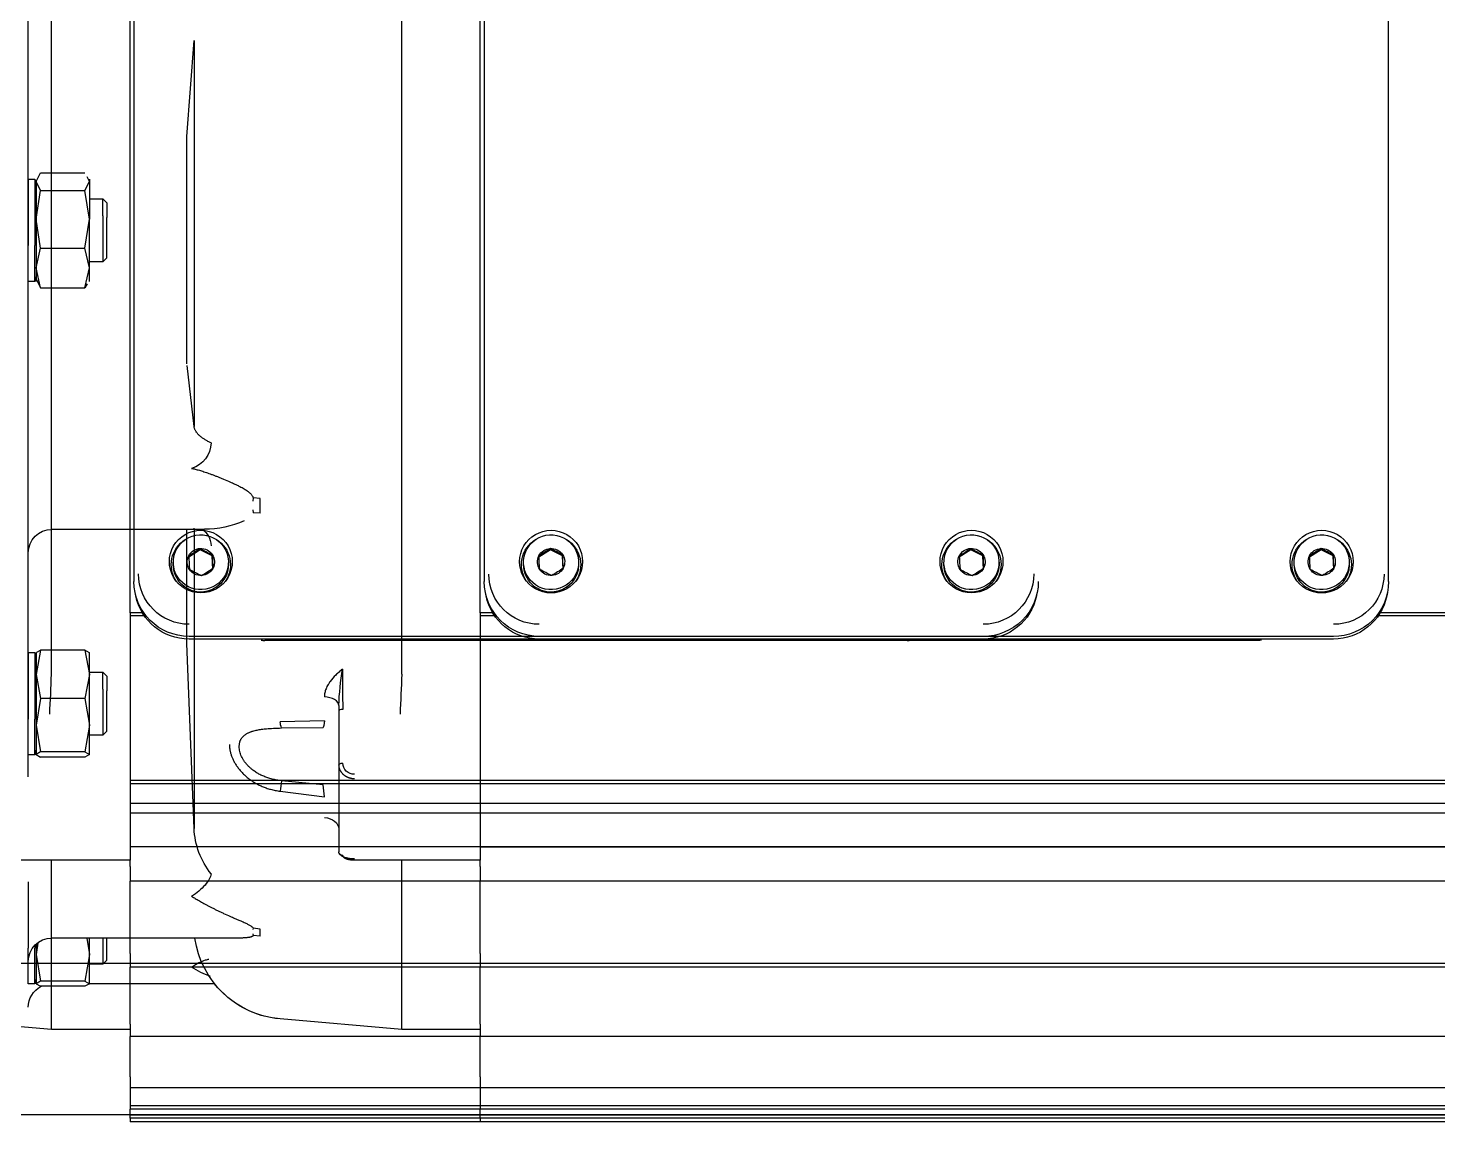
# Model space of a CAD drawing. Extents: x -1899985 to 1774885, y 556286 to 2175695.
# Drawn here: x -1077263.5 to -1076981.8, y 575895 to 576113.6 of the extents above; entities that cross this region are included whole.
import ezdxf

# ---------------------------------------------------------------- set-up
doc = ezdxf.new("R2010")
doc.units = 0
doc.header["$LTSCALE"] = 10
doc.header["$MEASUREMENT"] = 0
for name, color, linetype in [('20剖面图$0$A-LIN-V', 9, 'Continuous'), ('20剖面图$0$EWHS5T6M-3', 7, 'Continuous'), ('20剖面图$0$FHSGH10105-主梁-04', 7, 'Continuous'), ('20剖面图$0$FHSGH10105-主梁-06', 7, 'Continuous'), ('A-LIN-V', 9, 'Continuous')]:
    doc.layers.add(name, color=color, linetype=linetype)

# ---------------------------------------------------------------- blocks, each defined once
blk = doc.blocks.new('20剖面图$0$w4234')
at = {"layer": '20剖面图$0$EWHS5T6M-3', "color": 2, "linetype": 'Continuous'}
for p, q in [((1597073.61, -80344.12), (1597073.61, -80093.72)), ((1596801.75, -80305.08), (1596801.75, -80146.97)), ((1596982.46, -80146.97), (1596982.46, -80305.08)), ((1596998.96, -80323.57), (1596998.96, -80147.89)), ((1596983.25, -80311.35), (1596983.25, -80154.81)), ((1597041.89, -80216.12), (1597040.45, -80196.89)), ((1597040.45, -80196.89), (1597040.45, -80274.09)), ((1597041.89, -80261.57), (1597041.89, -80216.12)), ((1597061.35, -80225.1), (1597061.85, -80224.13)), ((1597061.35, -80224.63), (1597061.35, -80225.1)), ((1597062.26, -80226.88), (1597061.35, -80225.1)), ((1597061.35, -80225.1), (1597061.35, -80232.64)), ((1597071.12, -80223.33), (1597062.26, -80223.33)), ((1597072.03, -80225.1), (1597071.12, -80223.33)), ((1597071.12, -80226.88), (1597072.03, -80225.1)), ((1597072.31, -80224.63), (1597072.03, -80225.73)), ((1597072.03, -80225.1), (1597072.03, -80232.64)), ((1597072.31, -80224.63), (1597072.31, -80237.92)), ((1597073.61, -80224.63), (1597072.31, -80224.63)), ((1597073.61, -80224.63), (1597073.61, -80237.92)), ((1597058.68, -80228.56), (1597057.89, -80229.34)), ((1597058.68, -80231.94), (1597058.68, -80228.56)), ((1597061.35, -80228.56), (1597058.68, -80228.56)), ((1597061.35, -80232.64), (1597062.26, -80226.88)), ((1597071.12, -80226.88), (1597062.26, -80226.88)), ((1597072.03, -80232.64), (1597071.12, -80226.88)), ((1597057.89, -80229.34), (1597057.89, -80232.3)), ((1597057.89, -80240.34), (1597057.89, -80232.3)), ((1597058.68, -80231.94), (1597058.68, -80241.13)), ((1597062.26, -80238.4), (1597061.35, -80232.64)), ((1597061.35, -80242.38), (1597061.35, -80232.64)), ((1597071.12, -80238.4), (1597072.03, -80232.64)), ((1597072.03, -80232.64), (1597072.03, -80242.38)), ((1597061.35, -80242.38), (1597062.26, -80238.4)), ((1597071.12, -80238.4), (1597062.26, -80238.4)), ((1597072.03, -80242.38), (1597071.12, -80238.4)), ((1597072.31, -80245.06), (1597072.31, -80237.92)), ((1597073.61, -80245.06), (1597073.61, -80237.92)), ((1597057.89, -80240.34), (1597058.68, -80241.13)), ((1597058.68, -80241.13), (1597061.35, -80241.13)), ((1597061.35, -80245.06), (1597061.35, -80242.38)), ((1597062.26, -80246.36), (1597061.35, -80242.38)), ((1597071.12, -80246.36), (1597072.03, -80242.38)), ((1597072.03, -80242.38), (1597072.03, -80245.06)), ((1597061.85, -80245.56), (1597062.26, -80246.36)), ((1597072.03, -80244.58), (1597071.12, -80246.36)), ((1597072.03, -80243.96), (1597072.31, -80245.06)), ((1597072.31, -80245.06), (1597073.61, -80245.06)), ((1597071.12, -80246.36), (1597062.26, -80246.36)), ((1597040.45, -80274.09), (1597041.86, -80261.86)), ((1597027.25, -80288.47), (1597028.66, -80288.35)), ((1597027.25, -80291.37), (1597027.25, -80288.46)), ((1597028.66, -80288.35), (1597028.68, -80288.98)), ((1597028.68, -80290.73), (1597028.66, -80291.35)), ((1597027.25, -80291.37), (1597028.66, -80291.35)), ((1597038.4, -80294.65), (1597068.89, -80294.65)), ((1597040.52, -80294.38), (1597040.45, -80295.04)), ((1597040.45, -80295.04), (1597040.45, -80328.58)), ((1597041.89, -80301.95), (1597041.89, -80294.65)), ((1596812.82, -80299.95), (1596815.25, -80298.72)), ((1596815.25, -80298.72), (1596815.25, -80298.45)), ((1596815.25, -80298.72), (1596817.53, -80300.2)), ((1596966.82, -80299.95), (1596969.25, -80298.72)), ((1596969.25, -80298.72), (1596969.25, -80298.45)), ((1596969.25, -80298.72), (1596971.53, -80300.2)), ((1596809.61, -80301.21), (1596809.61, -80301.7)), ((1596812.68, -80302.66), (1596812.82, -80299.95)), ((1596812.82, -80299.95), (1596812.82, -80299.68)), ((1596820.61, -80301.7), (1596820.61, -80301.21)), ((1596963.61, -80301.21), (1596963.61, -80301.7)), ((1596966.68, -80302.66), (1596966.82, -80299.95)), ((1596966.82, -80299.95), (1596966.82, -80299.68)), ((1596974.61, -80301.7), (1596974.61, -80301.21)), ((1597041.89, -80317.46), (1597041.89, -80301.95)), ((1596801.97, -80307.27), (1596802.1, -80307.92)), ((1596982.11, -80307.92), (1596982.24, -80307.27)), ((1596684.68, -80311.35), (1596803.45, -80311.35)), ((1596684.68, -80311.9), (1596803.8, -80311.9)), ((1596980.41, -80311.9), (1596983.25, -80311.9)), ((1596980.77, -80311.35), (1596983.25, -80311.35)), ((1596983.25, -80311.35), (1596983.25, -80311.9)), ((1596983.25, -80311.9), (1596983.25, -80343.77)), ((1596812.75, -80316.04), (1596971.46, -80316.04)), ((1596812.75, -80316.59), (1596971.46, -80316.59)), ((1596827.92, -80316.84), (1596956.29, -80316.84)), ((1597040.45, -80354.41), (1597041.89, -80317.46)), ((1597061.35, -80319.3), (1597062.26, -80318.79)), ((1597062.26, -80318.79), (1597061.35, -80323.62)), ((1597062.26, -80318.79), (1597071.12, -80318.79)), ((1597071.9, -80319.22), (1597071.12, -80318.79)), ((1597071.12, -80318.79), (1597072.03, -80323.62)), ((1597061.35, -80323.62), (1597061.35, -80319.26)), ((1597072.31, -80319.26), (1597072.03, -80320.36)), ((1597072.03, -80319.26), (1597072.03, -80323.62)), ((1597072.31, -80319.26), (1597072.31, -80332.55)), ((1597073.61, -80319.26), (1597072.31, -80319.26)), ((1597073.61, -80319.26), (1597073.61, -80332.55)), ((1596998.96, -80323.58), (1596998.96, -80323.57)), ((1597058.68, -80323.19), (1597057.89, -80323.98)), ((1597057.89, -80323.98), (1597057.89, -80326.94)), ((1597058.68, -80326.57), (1597058.68, -80323.19)), ((1597061.35, -80323.19), (1597058.68, -80323.19)), ((1597061.35, -80333.79), (1597061.35, -80323.62)), ((1597061.35, -80323.62), (1597062.26, -80328.45)), ((1597072.03, -80323.62), (1597071.12, -80328.45)), ((1597072.03, -80323.62), (1597072.03, -80333.79)), ((1597057.89, -80334.98), (1597057.89, -80326.94)), ((1597058.68, -80326.57), (1597058.68, -80335.76)), ((1597011.53, -80329.86), (1597011.53, -80331.01)), ((1597040.45, -80328.58), (1597040.45, -80354.41)), ((1597062.26, -80328.45), (1597061.35, -80333.79)), ((1597062.26, -80328.45), (1597071.12, -80328.45)), ((1597071.12, -80328.45), (1597072.03, -80333.79)), ((1597011.53, -80331.01), (1597011.53, -80341.76)), ((1597014.4, -80332.94), (1597023.25, -80333.12)), ((1597072.31, -80339.69), (1597072.31, -80332.55)), ((1597073.61, -80339.69), (1597073.61, -80332.55)), ((1597022.97, -80334.34), (1597014.68, -80334.22)), ((1597057.89, -80334.98), (1597058.68, -80335.76)), ((1597058.68, -80335.76), (1597061.35, -80335.76)), ((1597061.35, -80333.79), (1597062.26, -80339.14)), ((1597061.35, -80339.65), (1597061.35, -80333.79)), ((1597072.03, -80333.79), (1597071.12, -80339.14)), ((1597072.03, -80333.79), (1597072.03, -80339.65)), ((1597072.03, -80338.59), (1597072.31, -80339.69)), ((1597062.26, -80339.14), (1597061.35, -80339.65)), ((1597061.35, -80339.65), (1597062.26, -80340.17)), ((1597062.26, -80339.14), (1597071.12, -80339.14)), ((1597062.26, -80340.17), (1597071.12, -80340.17)), ((1597071.12, -80339.14), (1597072.03, -80339.65)), ((1597072.03, -80339.65), (1597071.12, -80340.17)), ((1597072.03, -80339.69), (1597072.03, -80339.65)), ((1597072.31, -80339.69), (1597073.61, -80339.69)), ((1596983.25, -80343.77), (1596983.25, -80344.87)), ((1597011.53, -80341.76), (1597011.53, -80359.11)), ((1596684.68, -80344.87), (1596983.25, -80344.87)), ((1596684.68, -80345.49), (1596983.25, -80345.49)), ((1596983.25, -80344.46), (1596983.25, -80360.53)), ((1597023.25, -80346.98), (1597014.4, -80348.09)), ((1597014.68, -80345.7), (1597022.97, -80344.89)), ((1596983.25, -80349.35), (1596684.68, -80349.35)), ((1596983.25, -80351.33), (1596684.68, -80351.33)), ((1596983.25, -80358.07), (1596684.68, -80358.07)), ((1596983.25, -80360.53), (1596983.25, -80360.77)), ((1596983.25, -80362.04), (1596983.25, -80360.77)), ((1596983.25, -80360.77), (1597008.39, -80360.77)), ((1596998.96, -80394.64), (1596998.96, -80360.77)), ((1596983.25, -80362.04), (1596983.25, -80364.95)), ((1596684.68, -80364.95), (1596983.25, -80364.95)), ((1596983.25, -80379.44), (1596983.25, -80364.95)), ((1597073.61, -80365.08), (1597073.61, -80378.37)), ((1597027.25, -80374.57), (1597028.66, -80374.35)), ((1597027.25, -80375.97), (1597027.25, -80374.57)), ((1597028.66, -80374.35), (1597028.68, -80374.65)), ((1597027.25, -80375.98), (1597028.66, -80375.8)), ((1597028.68, -80375.5), (1597028.66, -80375.8)), ((1597031.21, -80376.34), (1597068.89, -80376.34)), ((1597057.89, -80380.79), (1597057.89, -80376.34)), ((1597058.68, -80376.34), (1597058.68, -80381.58)), ((1597061.35, -80379.61), (1597061.35, -80376.34)), ((1597061.91, -80376.34), (1597061.35, -80379.61)), ((1597071.65, -80377.34), (1597072.03, -80379.61)), ((1597072.03, -80377.54), (1597072.03, -80379.61)), ((1597072.31, -80377.8), (1597072.31, -80378.37)), ((1596983.25, -80379.44), (1596983.25, -80382.15)), ((1597057.89, -80380.79), (1597058.68, -80381.58)), ((1597061.35, -80385.47), (1597061.35, -80379.61)), ((1597061.35, -80379.61), (1597062.26, -80384.95)), ((1597072.03, -80379.61), (1597071.12, -80384.95)), ((1597072.03, -80379.61), (1597072.03, -80385.47)), ((1597072.31, -80385.51), (1597072.31, -80378.37)), ((1597073.61, -80385.51), (1597073.61, -80378.37)), ((1596684.68, -80382.15), (1596983.25, -80382.15)), ((1596983.25, -80393.57), (1596983.25, -80382.15)), ((1597058.68, -80381.58), (1597061.35, -80381.58)), ((1597036.37, -80385.46), (1597061.35, -80385.46)), ((1597036.37, -80385.46), (1597061.35, -80385.46)), ((1597062.26, -80384.95), (1597061.35, -80385.47)), ((1597061.35, -80385.47), (1597062.26, -80385.98)), ((1597061.35, -80385.47), (1597062.26, -80385.98)), ((1597062.26, -80384.95), (1597071.12, -80384.95)), ((1597062.26, -80385.98), (1597071.12, -80385.98)), ((1597062.26, -80385.98), (1597071.04, -80385.98)), ((1597071.12, -80384.95), (1597072.03, -80385.47)), ((1597072.03, -80385.47), (1597071.12, -80385.98)), ((1597072.03, -80384.41), (1597072.31, -80385.51)), ((1597072.03, -80385.51), (1597072.03, -80385.47)), ((1597072.31, -80385.51), (1597073.61, -80385.51)), ((1596983.25, -80393.57), (1596983.25, -80396.04)), ((1596983.25, -80394.64), (1596998.96, -80394.64)), ((1596983.25, -80394.64), (1596983.25, -80396.04)), ((1596983.25, -80394.64), (1596998.96, -80394.64)), ((1596998.96, -80394.64), (1597023.25, -80392.52)), ((1596998.96, -80394.64), (1597023.25, -80392.52)), ((1596684.68, -80396.04), (1596983.25, -80396.04)), ((1596983.25, -80404.06), (1596983.25, -80396.04)), ((1596983.25, -80404.06), (1596983.25, -80396.04)), ((1596684.68, -80406.28), (1596983.25, -80406.28)), ((1596983.25, -80404.06), (1596983.25, -80406.28)), ((1596983.25, -80404.06), (1596983.25, -80406.28)), ((1596983.25, -80406.28), (1596983.25, -80409.91)), ((1596983.25, -80406.28), (1596983.25, -80409.91)), ((1596684.68, -80409.91), (1596983.25, -80409.91)), ((1596684.68, -80410.56), (1596983.25, -80410.56)), ((1596684.68, -80411.72), (1596983.25, -80411.72)), ((1596983.25, -80409.91), (1596983.25, -80410.56)), ((1596983.25, -80409.91), (1596983.25, -80410.56)), ((1596983.25, -80411.72), (1596983.25, -80410.56)), ((1596983.25, -80411.72), (1596983.25, -80410.56)), ((1596983.25, -80412.37), (1596983.25, -80411.72)), ((1596983.25, -80412.37), (1596983.25, -80411.72)), ((1596684.68, -80412.37), (1596983.25, -80412.37)), ((1596684.68, -80413.08), (1596983.25, -80413.08)), ((1596684.68, -80413.08), (1596983.25, -80413.08)), ((1596983.25, -80412.37), (1596983.25, -80413.08)), ((1596983.25, -80412.37), (1596983.25, -80413.08))]:
    blk.add_line(p, q, dxfattribs=at)
for centre, radius, start, end in [((1597042.48, -80277.26), 5.41, 180.8534, 253.4487), ((1597038.33, -80274.72), 19.88, 246.5852, 270.2132), ((1597068.89, -80299.36), 4.71, 0, 90), ((1596799.22, -80269.82), 32.81, 294.4916, 299.2424), ((1596835.33, -80269.97), 34.84, 234.8191, 239.2907), ((1596953.22, -80269.82), 32.81, 294.4916, 299.2424), ((1596989.33, -80269.97), 34.84, 234.8191, 239.2907), ((1596273.91, -80272.26), 539.61, 356.7996, 357.0875), ((1596271.65, -80272.14), 546.59, 356.8014, 357.0857), ((1596427.91, -80272.26), 539.61, 356.7996, 357.0875), ((1596425.65, -80272.14), 546.59, 356.8014, 357.0857), ((1596832.77, -80273.88), 34.88, 234.8213, 239.2886), ((1596801.35, -80273.99), 32.83, 294.4932, 299.2408), ((1596986.77, -80273.88), 34.88, 234.8213, 239.2886), ((1596955.35, -80273.99), 32.83, 294.4932, 299.2408), ((1596827.74, -80313.72), 3.12, 258.8311, 273.3248), ((1596956.47, -80313.72), 3.12, 266.6761, 281.168), ((1597345.48, -80312.8), 346.69, 181.7823, 183.11), ((1598301.14, -80337.57), 1290.41, 179.33389, 179.69135), ((1596944.27, -80332.8), 67.33, 2.5008, 8.7375), ((1597019.52, -80332.93), 3.73, 337.7143, 357.0189), ((1597008.46, -80341.31), 2.29, 268.4026, 358.4531), ((1596699.77, -80310.91), 316.82, 353.2607, 353.6969), ((1597891.12, -80232.1), 875.45, 187.4029, 187.54076), ((1597024.57, -80353.71), 15.89, 321.8574, 357.4911), ((1597010.77, -80359.08), 0.763, 268.2746, 358.1638), ((1597021.6, -80373.73), 18.86, 275, 352.0705), ((1597068.89, -80381.05), 4.71, 0, 90), ((1597030.04, -80364.72), 20.58, 290.3016, 301.9872), ((1597021.6, -80373.73), 18.86, 275, 321.5339), ((1597068.89, -80390.18), 4.71, 0, 62.8719), ((1597068.89, -80390.18), 4.71, 0, 62.8719)]:
    blk.add_arc(centre, radius, start, end, dxfattribs=at)
for centre, major_axis, ratio, start_param, end_param in [((1596815.11, -80301.09), (6.29, 0), 0.996195, 1.570796, 4.712389), ((1596815.11, -80301.21), (5.5, 0), 0.996195, 1.517654, 4.659247), ((1596815.11, -80301.21), (-5.5, 0), 0.996195, 1.517654, 4.659247), ((1596815.11, -80301.09), (-6.29, 0), 0.996195, 1.570796, 4.712389), ((1596969.11, -80301.09), (6.29, 0), 0.996195, 1.570796, 4.712389), ((1596969.11, -80301.21), (5.5, 0), 0.996195, 1.517654, 4.659247), ((1596969.11, -80301.21), (-5.5, 0), 0.996195, 1.517654, 4.659247), ((1596969.11, -80301.09), (-6.29, 0), 0.996195, 1.570796, 4.712389), ((1597040.94, -80298.93), (1.87, -4.33), 0.783089, 3.209194, 4.163104), ((1596815.11, -80301.7), (5.92, 0), 0.996195, 2.123451, 3.742624), ((1596815.11, -80301.16), (2.72, 0), 0.996195, 1.517654, 2.564851), ((1596815.11, -80301.16), (2.72, 0), 0.996195, 0.470456, 1.517654), ((1596815.11, -80301.7), (-5.92, 0), 0.996195, 2.540562, 4.159734), ((1596969.11, -80301.7), (5.92, 0), 0.996195, 2.123451, 3.742624), ((1596969.11, -80301.16), (2.72, 0), 0.996195, 1.517654, 2.564851), ((1596969.11, -80301.16), (2.72, 0), 0.996195, 0.470456, 1.517654), ((1596969.11, -80301.7), (-5.92, 0), 0.996195, 2.540562, 4.159734), ((1596815.11, -80301.7), (5.5, 0), 0.996195, 3.141593, 4.659247), ((1596815.11, -80301.16), (2.72, 0), 0.996195, 2.564851, 3.612049), ((1596815.11, -80301.7), (-5.5, 0), 0.996195, 1.517654, 3.141593), ((1596815.11, -80301.16), (-2.72, 0), 0.996195, 2.564851, 3.612049), ((1596969.11, -80301.7), (5.5, 0), 0.996195, 3.141593, 4.659247), ((1596969.11, -80301.16), (2.72, 0), 0.996195, 2.564851, 3.612049), ((1596969.11, -80301.7), (-5.5, 0), 0.996195, 1.517654, 3.141593), ((1596969.11, -80301.16), (-2.72, 0), 0.996195, 2.564851, 3.612049), ((1596812.75, -80303.57), (10.09, 0), 0.996195, 3.141593, 4.712389), ((1596815.11, -80301.16), (-2.72, 0), 0.996195, 0.470456, 1.517654), ((1596815.11, -80301.16), (-2.72, 0), 0.996195, 1.517654, 2.564851), ((1596969.11, -80301.16), (-2.72, 0), 0.996195, 0.470456, 1.517654), ((1596969.11, -80301.16), (-2.72, 0), 0.996195, 1.517654, 2.564851), ((1596971.46, -80303.57), (10.09, 0), 0.996195, 4.712389, 6.283185), ((1596812.75, -80305.08), (-11, 0), 0.996195, 6.283185, 7.853982), ((1596971.46, -80305.08), (11, 0), 0.996195, 4.712389, 6.283185), ((1596812.75, -80305.76), (-10.86, 0), 0.996195, 0.20086, 1.570796), ((1596971.46, -80305.76), (-10.86, 0), 0.996195, 1.570796, 2.940732), ((1597010.75, -80341.76), (-0.786, 0), 0.5, 3.141593, 4.712389), ((1597014.68, -80354.51), (3.14, 0), 0.721105, 1.658063, 3.14162)]:
    blk.add_ellipse(centre, major_axis=major_axis, ratio=ratio, start_param=start_param, end_param=end_param, dxfattribs=at)
for points, degree, knots in [([(1597037.07, -80277.34), (1597037.17, -80277.29), (1597037.38, -80277.19), (1597037.68, -80277.04), (1597037.97, -80276.88), (1597038.25, -80276.72), (1597038.51, -80276.55), (1597038.76, -80276.38), (1597039, -80276.21), (1597039.22, -80276.03), (1597039.42, -80275.85), (1597039.61, -80275.67), (1597039.78, -80275.48), (1597039.94, -80275.29), (1597040.07, -80275.1), (1597040.19, -80274.9), (1597040.29, -80274.7), (1597040.36, -80274.5), (1597040.42, -80274.3), (1597040.44, -80274.16), (1597040.45, -80274.09)], 3, [0, 0, 0, 0, 0.051218, 0.102946, 0.155185, 0.207934, 0.261194, 0.314965, 0.369245, 0.424036, 0.479338, 0.535149, 0.591471, 0.648303, 0.705645, 0.763497, 0.821858, 0.880729, 0.94011, 1, 1, 1, 1]), ([(1597040.94, -80282.44), (1597040.82, -80282.47), (1597040.58, -80282.52), (1597040.21, -80282.61), (1597039.81, -80282.71), (1597039.39, -80282.83), (1597038.95, -80282.96), (1597038.48, -80283.11), (1597037.99, -80283.28), (1597037.48, -80283.46), (1597036.94, -80283.65), (1597036.38, -80283.86), (1597035.8, -80284.09), (1597035.19, -80284.33), (1597034.35, -80284.68), (1597033.39, -80285.09), (1597032.41, -80285.53), (1597031.75, -80285.84), (1597031.27, -80286.07), (1597030.87, -80286.29), (1597030.46, -80286.52), (1597030.1, -80286.75), (1597029.77, -80286.97), (1597029.49, -80287.19), (1597029.25, -80287.4), (1597029.05, -80287.61), (1597028.89, -80287.8), (1597028.77, -80287.99), (1597028.69, -80288.17), (1597028.67, -80288.3), (1597028.66, -80288.35)], 3, [0, 0, 0, 0, 0.029067, 0.059684, 0.091862, 0.125608, 0.160931, 0.197836, 0.23633, 0.276416, 0.3181, 0.361385, 0.406275, 0.452773, 0.500881, 0.599221, 0.673537, 0.723826, 0.750087, 0.785131, 0.817481, 0.847172, 0.87425, 0.898774, 0.920826, 0.940518, 0.958006, 0.973514, 0.987363, 1, 1, 1, 1]), ([(1597010.82, -80322.57), (1597011.04, -80322.77), (1597011.49, -80323.15), (1597012.34, -80323.96), (1597013.09, -80324.78), (1597013.62, -80325.59), (1597013.9, -80326.07), (1597014.08, -80326.5), (1597014.23, -80326.91), (1597014.33, -80327.31), (1597014.39, -80327.71), (1597014.4, -80327.98), (1597014.4, -80328.12)], 3, [0, 0, 0, 0, 0.125011, 0.250017, 0.499875, 0.603087, 0.677277, 0.749978, 0.814865, 0.874988, 0.937496, 1, 1, 1, 1]), ([(1597011.53, -80329.86), (1597011.53, -80329.47), (1597011.81, -80329.01), (1597012.91, -80328.34), (1597013.7, -80328.16), (1597014.4, -80328.12)], 3, [0, 0, 0, 0, 0.5, 0.5, 1, 1, 1, 1]), ([(1597010.75, -80330.62), (1597010.95, -80330.62), (1597011.16, -80330.66), (1597011.45, -80330.81), (1597011.53, -80330.91), (1597011.53, -80331.01)], 3, [0, 0, 0, 0, 0.5, 0.5, 1, 1, 1, 1]), ([(1597014.4, -80332.94), (1597014.41, -80332.99), (1597014.42, -80333.1), (1597014.44, -80333.27), (1597014.47, -80333.44), (1597014.49, -80333.61), (1597014.52, -80333.77), (1597014.56, -80333.92), (1597014.59, -80334.05), (1597014.63, -80334.15), (1597014.66, -80334.19), (1597014.68, -80334.22)], 3, [0, 0, 0, 0, 0.077735, 0.163795, 0.258193, 0.360935, 0.47203, 0.591481, 0.719291, 0.855464, 1, 1, 1, 1]), ([(1597031.42, -80338.06), (1597031.42, -80337.98), (1597031.42, -80337.83), (1597031.4, -80337.6), (1597031.36, -80337.38), (1597031.32, -80337.17), (1597031.25, -80336.97), (1597031.18, -80336.78), (1597031.09, -80336.6), (1597030.99, -80336.43), (1597030.87, -80336.26), (1597030.74, -80336.11), (1597030.6, -80335.96), (1597030.44, -80335.82), (1597030.27, -80335.69), (1597030.08, -80335.56), (1597029.88, -80335.45), (1597029.67, -80335.34), (1597029.44, -80335.23), (1597029.2, -80335.14), (1597028.95, -80335.05), (1597028.51, -80334.91), (1597027.86, -80334.75), (1597026.96, -80334.6), (1597025.87, -80334.47), (1597024.54, -80334.39), (1597023.52, -80334.36), (1597022.97, -80334.34)], 3, [0, 0, 0, 0, 0.025288, 0.050219, 0.074845, 0.099219, 0.123396, 0.147433, 0.171387, 0.195316, 0.219278, 0.243332, 0.267533, 0.291939, 0.316604, 0.341581, 0.366922, 0.392675, 0.418887, 0.445603, 0.472864, 0.500709, 0.581938, 0.664866, 0.750426, 0.865857, 1, 1, 1, 1]), ([(1597022.97, -80344.89), (1597023.13, -80344.87), (1597023.46, -80344.84), (1597023.93, -80344.76), (1597024.4, -80344.67), (1597024.85, -80344.57), (1597025.29, -80344.45), (1597025.72, -80344.32), (1597026.13, -80344.17), (1597026.53, -80344.01), (1597026.92, -80343.84), (1597027.3, -80343.65), (1597027.67, -80343.45), (1597028.02, -80343.24), (1597028.36, -80343.01), (1597028.76, -80342.72), (1597029.2, -80342.36), (1597029.67, -80341.91), (1597030.08, -80341.46), (1597030.44, -80340.99), (1597030.74, -80340.51), (1597030.99, -80340.02), (1597031.19, -80339.53), (1597031.32, -80339.04), (1597031.41, -80338.54), (1597031.42, -80338.22), (1597031.42, -80338.06)], 3, [0, 0, 0, 0, 0.039878, 0.078912, 0.117144, 0.154619, 0.191384, 0.227489, 0.262988, 0.297935, 0.332389, 0.366411, 0.400064, 0.433413, 0.466526, 0.499471, 0.55456, 0.607472, 0.65855, 0.708176, 0.756766, 0.804764, 0.852628, 0.900824, 0.949803, 1, 1, 1, 1]), ([(1597033.39, -80337.62), (1597033.39, -80337.71), (1597033.39, -80337.9), (1597033.37, -80338.19), (1597033.34, -80338.48), (1597033.29, -80338.77), (1597033.23, -80339.06), (1597033.16, -80339.35), (1597033.08, -80339.65), (1597032.97, -80339.95), (1597032.86, -80340.24), (1597032.73, -80340.54), (1597032.58, -80340.85), (1597032.43, -80341.15), (1597032.25, -80341.45), (1597032.06, -80341.76), (1597031.85, -80342.06), (1597031.63, -80342.36), (1597031.39, -80342.67), (1597031.13, -80342.97), (1597030.85, -80343.27), (1597030.56, -80343.57), (1597030.17, -80343.94), (1597029.67, -80344.37), (1597029.04, -80344.84), (1597028.36, -80345.27), (1597027.64, -80345.67), (1597026.86, -80346.04), (1597026.03, -80346.35), (1597025.14, -80346.62), (1597024.21, -80346.84), (1597023.57, -80346.93), (1597023.25, -80346.98)], 3, [0, 0, 0, 0, 0.023596, 0.046848, 0.069813, 0.092549, 0.115115, 0.137574, 0.159988, 0.182418, 0.204926, 0.227574, 0.250421, 0.273525, 0.296943, 0.320728, 0.344931, 0.369601, 0.394784, 0.420522, 0.446855, 0.473821, 0.501454, 0.550477, 0.600634, 0.652145, 0.705215, 0.760032, 0.81677, 0.875584, 0.936618, 1, 1, 1, 1]), ([(1597011.53, -80341.76), (1597011.53, -80341.82), (1597011.53, -80341.94), (1597011.51, -80342.12), (1597011.48, -80342.29), (1597011.43, -80342.46), (1597011.37, -80342.62), (1597011.3, -80342.77), (1597011.22, -80342.92), (1597011.14, -80343.07), (1597011.04, -80343.2), (1597010.93, -80343.33), (1597010.82, -80343.45), (1597010.71, -80343.57), (1597010.58, -80343.67), (1597010.46, -80343.77), (1597010.32, -80343.87), (1597010.19, -80343.95), (1597010.05, -80344.03), (1597009.91, -80344.1), (1597009.77, -80344.17), (1597009.63, -80344.23), (1597009.49, -80344.28), (1597009.35, -80344.32), (1597009.21, -80344.36), (1597009.07, -80344.39), (1597008.93, -80344.42), (1597008.79, -80344.44), (1597008.65, -80344.45), (1597008.52, -80344.46), (1597008.43, -80344.46), (1597008.39, -80344.46)], 3, [0, 0, 0, 0, 0.043815, 0.086945, 0.129389, 0.171151, 0.212229, 0.252628, 0.292346, 0.331388, 0.369753, 0.407445, 0.444466, 0.480818, 0.516503, 0.551525, 0.585887, 0.619591, 0.652642, 0.685043, 0.716798, 0.747913, 0.778391, 0.808237, 0.837458, 0.866059, 0.894046, 0.921426, 0.948207, 0.974395, 1, 1, 1, 1]), ([(1597008.39, -80360.53), (1597008.47, -80360.53), (1597008.61, -80360.53), (1597008.84, -80360.52), (1597009.06, -80360.5), (1597009.28, -80360.48), (1597009.49, -80360.44), (1597009.7, -80360.4), (1597009.91, -80360.36), (1597010.11, -80360.3), (1597010.3, -80360.24), (1597010.48, -80360.17), (1597010.65, -80360.1), (1597010.82, -80360.01), (1597010.99, -80359.91), (1597011.16, -80359.79), (1597011.31, -80359.65), (1597011.43, -80359.49), (1597011.52, -80359.3), (1597011.53, -80359.17), (1597011.53, -80359.11)], 3, [0, 0, 0, 0, 0.043817, 0.087902, 0.132274, 0.176955, 0.221965, 0.267323, 0.313047, 0.359156, 0.405668, 0.4526, 0.499967, 0.551187, 0.60913, 0.673811, 0.745237, 0.823412, 0.908334, 1, 1, 1, 1]), ([(1597010.75, -80359.84), (1597010.75, -80360.01), (1597010.58, -80360.17), (1597010.5, -80360.25), (1597010.38, -80360.32), (1597010.26, -80360.39), (1597010.1, -80360.45), (1597009.94, -80360.52), (1597009.74, -80360.57), (1597009.55, -80360.62), (1597009.33, -80360.65), (1597009.19, -80360.68), (1597009.03, -80360.69), (1597008.72, -80360.72), (1597008.39, -80360.72)], 2, [0, 0, 0, 0.25, 0.25, 0.375, 0.375, 0.5, 0.5, 0.625, 0.625, 0.75, 0.75, 0.833333, 0.833333, 1, 1, 1]), ([(1597037.07, -80363.53), (1597037.09, -80363.82), (1597037.21, -80364.17), (1597037.62, -80364.92), (1597037.91, -80365.33), (1597038.62, -80366.15), (1597039.04, -80366.56), (1597039.95, -80367.33), (1597040.44, -80367.69), (1597040.94, -80367.99)], 3, [0, 0, 0, 0, 0.25, 0.25, 0.5, 0.5, 0.75, 0.75, 1, 1, 1, 1]), ([(1597040.94, -80367.99), (1597040.82, -80368.06), (1597040.58, -80368.21), (1597040.21, -80368.43), (1597039.81, -80368.66), (1597039.39, -80368.91), (1597038.95, -80369.16), (1597038.48, -80369.42), (1597037.99, -80369.68), (1597037.48, -80369.96), (1597036.94, -80370.24), (1597036.38, -80370.53), (1597035.8, -80370.82), (1597035.19, -80371.11), (1597034.35, -80371.5), (1597033.39, -80371.94), (1597032.41, -80372.36), (1597031.75, -80372.64), (1597031.27, -80372.84), (1597030.87, -80373.01), (1597030.46, -80373.2), (1597030.1, -80373.37), (1597029.77, -80373.53), (1597029.49, -80373.68), (1597029.25, -80373.82), (1597029.05, -80373.94), (1597028.89, -80374.06), (1597028.77, -80374.17), (1597028.69, -80374.26), (1597028.67, -80374.32), (1597028.66, -80374.35)], 3, [0, 0, 0, 0, 0.029065, 0.059681, 0.091858, 0.125603, 0.160926, 0.197831, 0.236324, 0.276411, 0.318095, 0.361381, 0.406272, 0.45277, 0.50088, 0.599222, 0.673538, 0.723826, 0.750086, 0.785132, 0.817484, 0.847177, 0.874255, 0.89878, 0.920832, 0.940524, 0.958011, 0.973518, 0.987365, 1, 1, 1, 1]), ([(1597028.66, -80375.8), (1597028.66, -80375.82), (1597028.66, -80375.85), (1597028.69, -80375.89), (1597028.72, -80375.94), (1597028.77, -80375.98), (1597028.84, -80376.02), (1597028.92, -80376.06), (1597029.01, -80376.1), (1597029.12, -80376.13), (1597029.24, -80376.17), (1597029.38, -80376.2), (1597029.54, -80376.23), (1597029.71, -80376.25), (1597029.89, -80376.27), (1597030.09, -80376.29), (1597030.3, -80376.31), (1597030.53, -80376.32), (1597030.77, -80376.33), (1597031, -80376.33), (1597031.14, -80376.34), (1597031.21, -80376.34)], 3, [0, 0, 0, 0, 0.0069116, 0.0141137, 0.0217356, 0.0298867, 0.0386568, 0.0481179, 0.0583273, 0.0693308, 0.081165, 0.0938592, 0.1074372, 0.1219183, 0.1373187, 0.1536516, 0.1709282, 0.1891578, 0.2083486, 0.2285073, 0.2427241, 0.2427241, 0.2427241, 0.2427241]), ([(1597037.53, -80380.65), (1597037.72, -80380.65), (1597037.97, -80380.7), (1597038.62, -80380.9), (1597039.04, -80381.08), (1597039.95, -80381.55), (1597040.44, -80381.84), (1597040.94, -80382.17)], 3, [0.2947245, 0.2947245, 0.2947245, 0.2947245, 0.5, 0.5, 0.75, 0.75, 0.9999713, 0.9999713, 0.9999713, 0.9999713])]:
    blk.add_open_spline(points, degree=degree, knots=knots, dxfattribs=at)
at = {"layer": '20剖面图$0$FHSGH10105-主梁-06', "color": 2, "linetype": 'Continuous'}
blk.add_line((1598387.64, -80411.62), (1592220.4, -80411.62), dxfattribs=at)
blk = doc.blocks.new('20剖面图$0$55555555rrrrrr-M')
at = {"layer": '20剖面图$0$EWHS5T6M-3', "color": 2, "linetype": 'Continuous'}
for p, q in [((1521128.09, 577431.15), (1521128.09, 577273.03)), ((1521111.59, 577254.54), (1521111.59, 577430.23)), ((1521127.3, 577266.76), (1521127.3, 577423.31)), ((1521141.3, 577279.39), (1521139.02, 577277.91)), ((1521141.3, 577279.39), (1521141.3, 577279.67)), ((1521143.73, 577278.16), (1521141.3, 577279.39)), ((1521143.73, 577278.16), (1521143.73, 577278.44)), ((1521295.3, 577279.39), (1521293.02, 577277.91)), ((1521295.3, 577279.39), (1521295.3, 577279.67)), ((1521297.73, 577278.16), (1521295.3, 577279.39)), ((1521297.73, 577278.16), (1521297.73, 577278.44)), ((1521135.95, 577276.41), (1521135.95, 577276.9)), ((1521143.87, 577275.46), (1521143.73, 577278.16)), ((1521146.95, 577276.9), (1521146.95, 577276.41)), ((1521289.95, 577276.41), (1521289.95, 577276.9)), ((1521297.87, 577275.46), (1521297.73, 577278.16)), ((1521300.95, 577276.9), (1521300.95, 577276.41)), ((1521128.44, 577270.19), (1521128.31, 577270.85)), ((1521127.3, 577266.76), (1521127.3, 577266.22)), ((1521129.78, 577266.76), (1521127.3, 577266.76)), ((1521130.14, 577266.22), (1521127.3, 577266.22)), ((1521127.3, 577266.22), (1521127.3, 577234.35)), ((1521297.8, 577262.08), (1521139.09, 577262.08)), ((1521297.8, 577261.53), (1521139.09, 577261.53)), ((1521282.63, 577261.28), (1521154.26, 577261.28)), ((1521111.59, 577254.53), (1521111.59, 577254.54)), ((1521127.3, 577234.35), (1521127.3, 577233.24)), ((1521127.3, 577233.65), (1521127.3, 577217.59)), ((1521425.87, 577233.24), (1521127.3, 577233.24)), ((1521425.87, 577232.63), (1521127.3, 577232.63)), ((1521127.3, 577228.76), (1521425.87, 577228.76)), ((1521127.3, 577226.78), (1521425.87, 577226.78)), ((1521127.3, 577220.05), (1521425.87, 577220.05)), ((1521127.3, 577217.34), (1521102.16, 577217.34)), ((1521111.59, 577183.47), (1521111.59, 577217.34)), ((1521127.3, 577217.59), (1521127.3, 577217.34)), ((1521127.3, 577216.08), (1521127.3, 577217.34)), ((1521127.3, 577216.08), (1521127.3, 577213.16)), ((1521127.3, 577198.67), (1521127.3, 577213.16)), ((1521425.87, 577213.16), (1521127.3, 577213.16)), ((1521127.3, 577198.67), (1521127.3, 577195.96)), ((1521127.3, 577184.55), (1521127.3, 577195.96)), ((1521425.87, 577195.96), (1521127.3, 577195.96)), ((1521111.59, 577183.47), (1521087.31, 577185.6)), ((1521111.59, 577183.47), (1521087.31, 577185.6)), ((1521127.3, 577183.47), (1521111.59, 577183.47)), ((1521127.3, 577183.47), (1521111.59, 577183.47)), ((1521127.3, 577184.55), (1521127.3, 577182.07)), ((1521127.3, 577183.47), (1521127.3, 577182.07)), ((1521127.3, 577174.05), (1521127.3, 577182.07)), ((1521425.87, 577182.07), (1521127.3, 577182.07)), ((1521127.3, 577174.05), (1521127.3, 577182.07)), ((1521127.3, 577174.05), (1521127.3, 577171.83)), ((1521127.3, 577174.05), (1521127.3, 577171.83)), ((1521127.3, 577171.83), (1521127.3, 577168.21)), ((1521425.87, 577171.83), (1521127.3, 577171.83)), ((1521127.3, 577171.83), (1521127.3, 577168.21)), ((1521127.3, 577168.21), (1521127.3, 577167.55)), ((1521425.87, 577168.21), (1521127.3, 577168.21)), ((1521127.3, 577168.21), (1521127.3, 577167.55)), ((1521127.3, 577166.39), (1521127.3, 577167.55)), ((1521425.87, 577167.55), (1521127.3, 577167.55)), ((1521127.3, 577166.39), (1521127.3, 577167.55)), ((1521425.87, 577166.39), (1521127.3, 577166.39)), ((1521127.3, 577165.74), (1521127.3, 577166.39)), ((1521127.3, 577165.74), (1521127.3, 577166.39)), ((1521425.87, 577165.74), (1521127.3, 577165.74)), ((1521127.3, 577165.74), (1521127.3, 577165.03)), ((1521127.3, 577165.74), (1521127.3, 577165.03)), ((1521425.87, 577165.03), (1521127.3, 577165.03)), ((1521425.87, 577165.03), (1521127.3, 577165.03))]:
    blk.add_line(p, q, dxfattribs=at)
for centre, radius, start, end in [((1521121.23, 577308.15), 34.84, 300.7093, 305.1809), ((1521157.33, 577308.29), 32.81, 240.7576, 245.5084), ((1521682.64, 577305.85), 539.61, 182.9125, 183.2004), ((1521275.23, 577308.15), 34.84, 300.7093, 305.1809), ((1521311.33, 577308.29), 32.81, 240.7576, 245.5084), ((1521836.64, 577305.85), 539.61, 182.9125, 183.2004), ((1521684.9, 577305.98), 546.59, 182.9143, 183.1986), ((1521155.2, 577304.13), 32.83, 240.7592, 245.5068), ((1521123.78, 577304.24), 34.88, 300.7114, 305.1787), ((1521838.9, 577305.98), 546.59, 182.9143, 183.1986), ((1521309.2, 577304.13), 32.83, 240.7592, 245.5068), ((1521277.78, 577304.24), 34.88, 300.7114, 305.1787), ((1521154.08, 577264.39), 3.12, 258.832, 273.3239), ((1521282.81, 577264.39), 3.12, 266.6752, 281.1689), ((1520765.07, 577265.31), 346.69, 356.89, 358.2177)]:
    blk.add_arc(centre, radius, start, end, dxfattribs=at)
at = {"layer": '20剖面图$0$EWHS5T6M-3', "color": 2, "linetype": 'Continuous', "extrusion": (0, 0, -1)}
for centre, major_axis, start_param, end_param in [((1521141.45, 577277.03), (6.29, 0), 1.570796, 4.712389), ((1521141.45, 577276.41), (5.92, 0), 2.540562, 4.159734), ((1521141.45, 577276.9), (5.5, 0), 1.517654, 4.659247), ((1521141.45, 577276.9), (-5.5, 0), 1.517654, 4.659247), ((1521141.45, 577277.03), (-6.29, 0), 1.570796, 4.712389), ((1521141.45, 577276.41), (-5.92, 0), 2.123451, 3.742624), ((1521295.45, 577277.03), (6.29, 0), 1.570796, 4.712389), ((1521295.45, 577276.41), (5.92, 0), 2.540562, 4.159734), ((1521295.45, 577276.9), (5.5, 0), 1.517654, 4.659247), ((1521295.45, 577276.9), (-5.5, 0), 1.517654, 4.659247), ((1521295.45, 577277.03), (-6.29, 0), 1.570796, 4.712389), ((1521295.45, 577276.41), (-5.92, 0), 2.123451, 3.742624), ((1521141.45, 577276.96), (-2.72, 0), 0.470456, 1.517654), ((1521141.45, 577276.96), (-2.72, 0), 1.517654, 2.564851), ((1521141.45, 577276.96), (-2.72, 0), 2.564851, 3.612049), ((1521295.45, 577276.96), (-2.72, 0), 0.470456, 1.517654), ((1521295.45, 577276.96), (-2.72, 0), 1.517654, 2.564851), ((1521295.45, 577276.96), (-2.72, 0), 2.564851, 3.612049), ((1521141.45, 577276.41), (5.5, 0), 1.517654, 3.141593), ((1521141.45, 577276.96), (2.72, 0), 2.564851, 3.612049), ((1521141.45, 577276.96), (2.72, 0), 1.517654, 2.564851), ((1521141.45, 577276.96), (2.72, 0), 0.470456, 1.517654), ((1521141.45, 577276.41), (-5.5, 0), 3.141593, 4.659247), ((1521295.45, 577276.41), (5.5, 0), 1.517654, 3.141593), ((1521295.45, 577276.96), (2.72, 0), 2.564851, 3.612049), ((1521295.45, 577276.96), (2.72, 0), 1.517654, 2.564851), ((1521295.45, 577276.96), (2.72, 0), 0.470456, 1.517654), ((1521295.45, 577276.41), (-5.5, 0), 3.141593, 4.659247), ((1521139.09, 577273.03), (-11, 0), 4.712389, 6.283185), ((1521139.09, 577274.55), (-10.09, 0), 4.712389, 6.283185), ((1521297.8, 577274.55), (-10.09, 0), 3.141593, 4.712389), ((1521297.8, 577273.03), (11, 0), 6.283185, 7.853982), ((1521139.09, 577272.35), (10.86, 0), 1.570796, 2.940732), ((1521297.8, 577272.35), (10.86, 0), 0.20086, 1.570796)]:
    blk.add_ellipse(centre, major_axis=major_axis, ratio=0.996195, start_param=start_param, end_param=end_param, dxfattribs=at)
at = {"layer": '20剖面图$0$FHSGH10105-主梁-06', "color": 2, "linetype": 'Continuous'}
blk.add_line((1519722.91, 577196.78), (1525666.36, 577196.78), dxfattribs=at)
at = {"layer": '20剖面图$0$FHSGH10105-主梁-04', "xscale": -1}
blk.add_blockref('20剖面图$0$w4234', (3118180.55, 657578.11), dxfattribs=at)
blk = doc.blocks.new('20剖面图')
at = {"layer": '20剖面图$0$A-LIN-V'}
blk.add_blockref('20剖面图$0$55555555rrrrrr-M', (-2598370.4, -1270.04), dxfattribs=at)

msp = doc.modelspace()

# ---------------------------------------------------------------- block references
at = {"layer": 'A-LIN-V'}
msp.add_blockref('20剖面图', (0, 0), dxfattribs=at)

doc.saveas('drawing.dxf')
